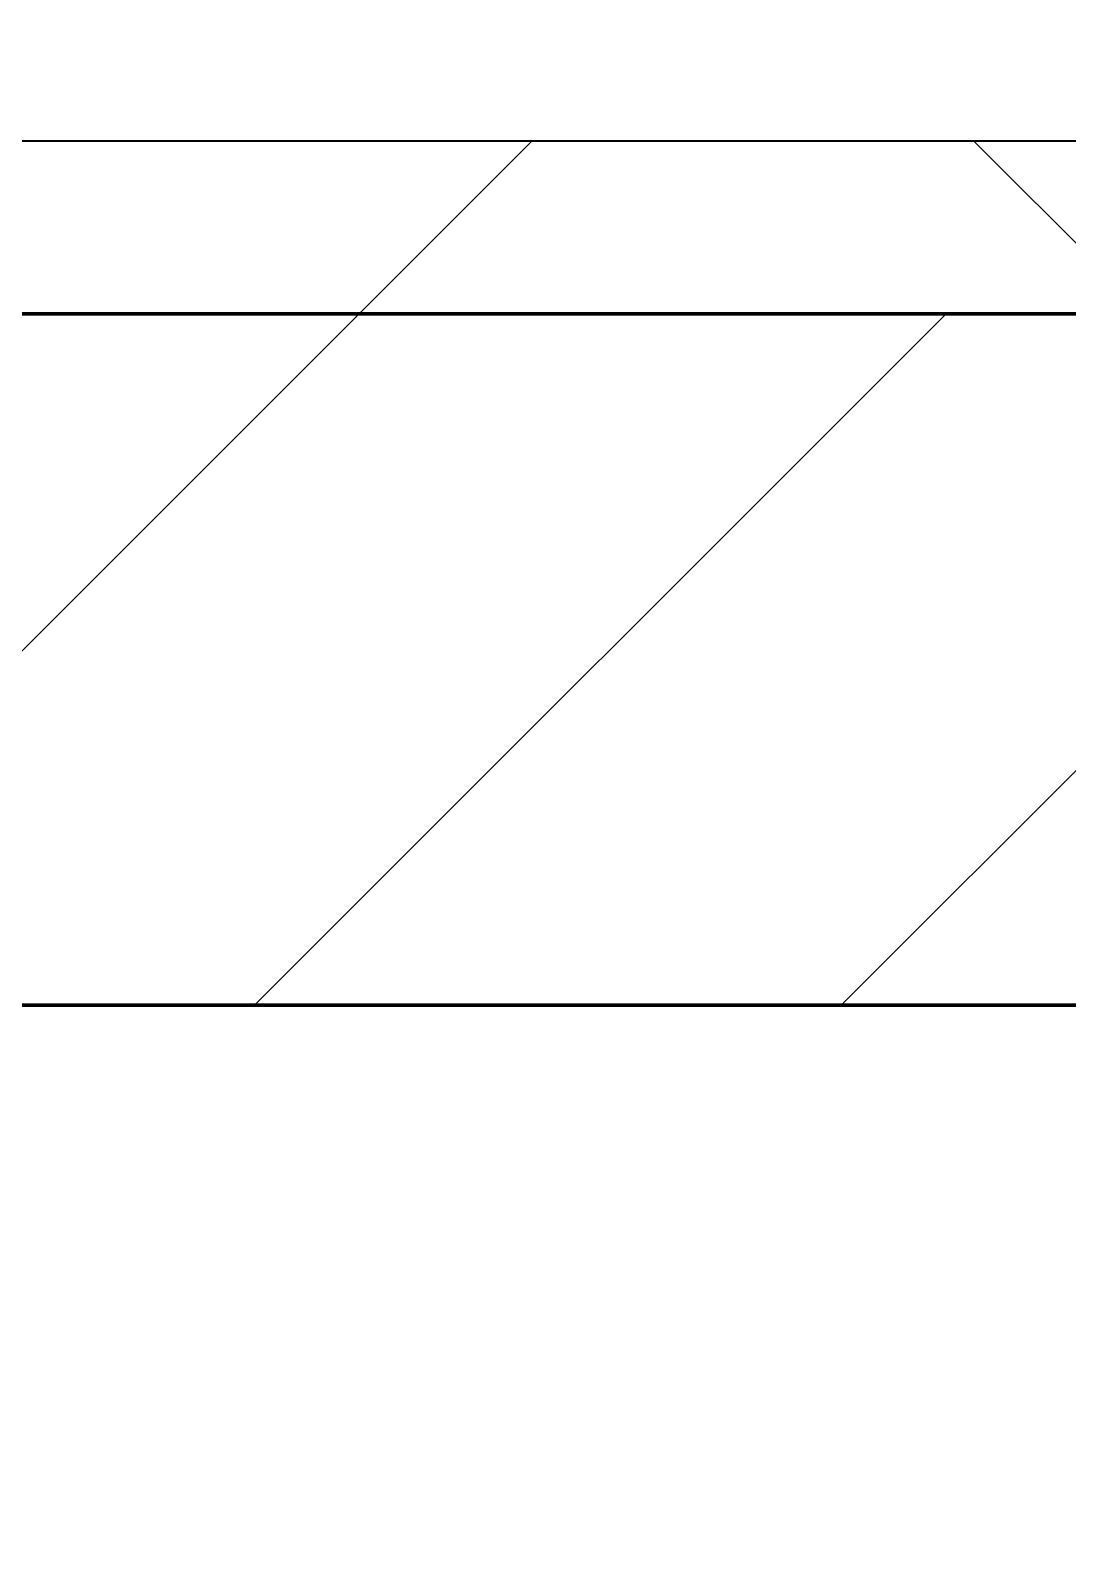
# Model space of a CAD drawing. Header units: millimetres. Extents: x -726012 to -647389, y -20772 to 18805.
# Drawn here: x -683273.9 to -682973.9, y 3773.3 to 4211 of the extents above; entities that cross this region are included whole.
import ezdxf
from ezdxf.xclip import XClip

# ---------------------------------------------------------------- set-up
doc = ezdxf.new("R2010")
doc.units = ezdxf.units.MM
doc.header["$XCLIPFRAME"] = 0
for name, color, linetype, lineweight in [('A-GLAZ-CURT', 2, 'Continuous', 9), ('A-WALL', 5, 'Continuous', 35), ('A-WALL-FNSH', 2, 'Continuous', 35), ('A-WALL-PATT', 1, 'Continuous', 35)]:
    doc.layers.add(name, color=color, linetype=linetype, lineweight=lineweight)
doc.layers.add('A11_ALU.SOLID SHEET', color=2, linetype='Continuous')

# ---------------------------------------------------------------- blocks, each defined once
blk = doc.blocks.new('PPLS-PP19_Custom Tile Pattern - Custom Tile Pattern-V188-4233-01 ENLARGED MULTI-PURPOSE LEVEL - REFLECTED CEILING PLAN - SHEET 4')
at = {"layer": 'A-GLAZ-CURT'}
for p, q in [((-300, 0), (300, 0)), ((300, 0), (-300, 0)), ((195.99, 0), (213.31, 0)), ((213.31, 0), (195.99, 0)), ((230.06, 0), (265.23, 0)), ((265.56, 0), (300, 0)), ((-300, -50), (300, -50)), ((300, -50), (-300, -50))]:
    blk.add_line(p, q, dxfattribs=at)
for points, knots in [([(300, 0), (286.53, 0), (254.22, 0), (207.11, 0), (177.41, 0), (159.34, 0), (158.33, 0), (158.3, 0)], [-285.253232, -285.253232, -285.253232, -285.253232, -244.693688, -187.987675, -143.776725, -129.632772, -123.352749, -123.352749, -123.352749, -123.352749]), ([(159.07, 0), (159.13, 0), (160.84, 0), (165.21, 0), (174.15, 0), (185.98, 0), (208.82, 0), (219.42, 0), (230.06, 0)], [-115.643202, -115.643202, -115.643202, -115.643202, -114.681583, -87.660824, -65.295536, -41.623857, -24.459831, 0, 0, 0, 0]), ([(247.1, 0), (246.76, 0), (245.04, 0), (238.34, 0), (226.56, 0), (221.1, 0), (200.27, 0), (182.99, 0), (174.27, 0), (169.67, 0), (168.99, 0)], [-9649.085549, -9649.085549, -9649.085549, -9649.085549, -9581.591397, -9406.094246, -9221.510254, -9016.44624, -8717.832359, -8253.978395, -8152.463617, -8069.855175, -8069.855175, -8069.855175, -8069.855175]), ([(215.22, 0), (214.62, 0), (210.55, 0), (203.98, 0), (187.54, 0), (175.3, 0), (169.49, 0)], [-203.825446, -203.825446, -203.825446, -203.825446, -198.527383, -184.406837, -162.427601, -142.916156, -142.916156, -142.916156, -142.916156]), ([(171.51, 0), (176.48, 0), (193.23, 0), (201.73, 0), (208.81, 0), (213.9, 0), (240.26, 0), (257.98, 0), (265.6, 0)], [-7971.819559, -7971.819559, -7971.819559, -7971.819559, -7784.112253, -7606.717214, -7289.299508, -7042.621073, -6582.165592, -6142.116679, -6142.116679, -6142.116679, -6142.116679]), ([(172.07, 0), (177.66, 0), (187.87, 0), (201.08, 0), (207.47, 0), (213.96, 0), (215.11, 0)], [-255.364076, -255.364076, -255.364076, -255.364076, -237.955587, -223.92608, -215.862851, -208.75215, -208.75215, -208.75215, -208.75215]), ([(300, 0), (288.22, 0), (262, 0), (230.43, 0), (219.94, 0), (219.02, 0)], [-12528.858583, -12528.858583, -12528.858583, -12528.858583, -11905.454923, -11162.864862, -10856.732305, -10856.732305, -10856.732305, -10856.732305]), ([(219.9, 0), (220.86, 0), (227.84, 0), (242.06, 0), (246.54, 0), (246.96, 0)], [-10670.940496, -10670.940496, -10670.940496, -10670.940496, -10511.382485, -9925.173265, -9834.877357, -9834.877357, -9834.877357, -9834.877357]), ([(266.56, 0), (267.5, 0), (273.5, 0), (281.71, 0), (291.71, 0), (296.52, 0), (297.86, 0), (298.09, 0)], [-6123.442198, -6123.442198, -6123.442198, -6123.442198, -6068.460911, -5766.029927, -5566.724884, -5280.360606, -5199.253518, -5199.253518, -5199.253518, -5199.253518]), ([(284.76, 0), (284.76, 0), (285.09, 0), (287.47, 0), (293.59, 0), (297.76, 0), (300, 0)], [-4110.630118, -4110.630118, -4110.630118, -4110.630118, -4053.389046, -3959.664717, -3862.421465, -3746.95702, -3746.95702, -3746.95702, -3746.95702]), ([(297.38, 0), (295.84, 0), (291.62, 0), (285.38, 0), (284.87, 0)], [-4803.172655, -4803.172655, -4803.172655, -4803.172655, -4358.271401, -4143.037883, -4143.037883, -4143.037883, -4143.037883])]:
    blk.add_open_spline(points, degree=3, knots=knots, dxfattribs=at)
blk = doc.blocks.new('PPLS-PP19_Custom Tile Pattern - Custom Tile Pattern-V189-4233-01 ENLARGED MULTI-PURPOSE LEVEL - REFLECTED CEILING PLAN - SHEET 4')
at = {"layer": 'A-GLAZ-CURT'}
for p, q in [((-300, 0), (300, 0)), ((300, 0), (-300, 0)), ((-293.07, 0), (-275.75, 0)), ((-275.75, 0), (-293.07, 0)), ((-222.32, 0), (-205, 0)), ((-205, 0), (-222.32, 0)), ((-125.17, 0), (-128.55, 0)), ((-300, -50), (300, -50)), ((300, -50), (-300, -50))]:
    blk.add_line(p, q, dxfattribs=at)
at = {"layer": 'A-GLAZ-CURT', "flags": 128}
for points in [[(-300, 0), (-291.56, 0), (-283.3, 0), (-275.2, 0), (-267.26, 0), (-259.45, 0), (-251.77, 0), (-244.2, 0), (-236.74, 0), (-229.36, 0), (-222.06, 0), (-214.83, 0), (-207.71, 0), (-200.76, 0), (-194.02, 0), (-187.54, 0), (-181.38, 0), (-175.58, 0), (-170.25, 0), (-165.64, 0), (-162.01, 0), (-159.53, 0), (-157.46, 0), (-154.52, 0), (-149.42, 0), (-141.84, 0), (-132.81, 0), (-126.08, 0)], [(-129.32, 0), (-134.16, 0), (-140.03, 0), (-145.5, 0), (-150.63, 0), (-155.53, 0), (-160.27, 0), (-164.95, 0), (-169.65, 0), (-174.47, 0), (-179.49, 0), (-184.81, 0), (-190.44, 0), (-196.37, 0), (-202.58, 0), (-209.04, 0), (-215.73, 0), (-222.63, 0), (-229.72, 0), (-236.97, 0), (-244.39, 0), (-251.96, 0), (-259.67, 0), (-267.51, 0), (-275.48, 0), (-283.55, 0), (-291.73, 0), (-300, 0)]]:
    blk.add_lwpolyline(points, dxfattribs=at)
at = {"layer": 'A-GLAZ-CURT'}
for points, knots in [([(-300, 0), (-284.65, 0), (-236.57, 0), (-174.61, 0), (-129.95, 0), (-110.8, 0), (-99.5, 0), (-91.46, 0)], [-5323.127839, -5323.127839, -5323.127839, -5323.127839, -4502.809032, -2700.551212, -1002.059161, -460.363443, 0, 0, 0, 0]), ([(-129.44, 0), (-131.22, 0), (-155.69, 0), (-202.69, 0), (-262.56, 0), (-294.48, 0), (-300, 0)], [-17295.622749, -17295.622749, -17295.622749, -17295.622749, -17136.203329, -15131.813646, -13729.592194, -13439.944408, -13439.944408, -13439.944408, -13439.944408]), ([(-137.88, 0), (-140.56, 0), (-147.66, 0), (-147.69, 0), (-158.72, 0), (-174.02, 0), (-185.59, 0), (-209.77, 0), (-232.01, 0), (-255.22, 0), (-262.59, 0), (-264.9, 0), (-265.4, 0)], [-3187.727384, -3187.727384, -3187.727384, -3187.727384, -2919.378265, -2477.344047, -2237.412286, -2029.680487, -1755.085331, -1400.429864, -858.079193, -543.655514, -208.940337, 0, 0, 0, 0]), ([(-258.6, 0), (-257.91, 0), (-254.26, 0), (-241.25, 0), (-225.99, 0), (-213.1, 0), (-204.46, 0), (-199.67, 0), (-197.96, 0)], [-5722.54675, -5722.54675, -5722.54675, -5722.54675, -5657.471696, -5413.335975, -5017.494783, -4832.723979, -4666.091899, -4570.356129, -4570.356129, -4570.356129, -4570.356129]), ([(-133.82, 0), (-135.51, 0), (-137.8, 0), (-149.31, 0), (-162.01, 0), (-177.91, 0), (-199.46, 0), (-216.65, 0), (-231.26, 0), (-233.46, 0), (-234, 0)], [-2731.647847, -2731.647847, -2731.647847, -2731.647847, -2418.507304, -2308.929706, -2113.765672, -1763.376603, -1422.553702, -978.033455, -846.069444, -682.911962, -682.911962, -682.911962, -682.911962]), ([(-233.49, 0), (-233.44, 0), (-232.38, 0), (-230.74, 0), (-225.3, 0), (-223.63, 0)], [-455.274641, -455.274641, -455.274641, -455.274641, -440.605512, -119.536984, 0, 0, 0, 0]), ([(-223.63, 0), (-219.39, 0), (-210.26, 0), (-201.34, 0), (-197.78, 0)], [-5463.295695, -5463.295695, -5463.295695, -5463.295695, -5161.076232, -4962.852503, -4962.852503, -4962.852503, -4962.852503]), ([(-197.78, 0), (-193.89, 0), (-184.11, 0), (-171.77, 0), (-158.7, 0), (-157.22, 0)], [-4566.983464, -4566.983464, -4566.983464, -4566.983464, -4349.945572, -4000.813434, -3840.635403, -3840.635403, -3840.635403, -3840.635403]), ([(-197.48, 0), (-193.56, 0), (-184.64, 0), (-169.02, 0), (-152.12, 0), (-136.84, 0), (-127.33, 0), (-124.19, 0), (-123.43, 0), (-123.28, 0)], [-4957.434982, -4957.434982, -4957.434982, -4957.434982, -4739.070012, -4465.409639, -4149.119819, -3839.893365, -3647.167523, -3488.92562, -3439.852845, -3439.852845, -3439.852845, -3439.852845]), ([(-152.35, 0), (-151.03, 0), (-147.71, 0), (-143.57, 0), (-138.62, 0)], [-3494.978217, -3494.978217, -3494.978217, -3494.978217, -3371.022232, -3227.460399, -3227.460399, -3227.460399, -3227.460399]), ([(-118.78, 0), (-121.86, 0), (-126.28, 0), (-136.96, 0), (-147.46, 0), (-150.03, 0), (-150.57, 0)], [-5938.474035, -5938.474035, -5938.474035, -5938.474035, -5700.061948, -5508.838257, -5298.784692, -5196.16478, -5196.16478, -5196.16478, -5196.16478]), ([(-150.34, 0), (-150.07, 0), (-147.75, 0), (-142.6, 0), (-127.26, 0), (-107.3, 0), (-90.42, 0), (-75.26, 0), (-68.41, 0), (-65.12, 0), (-63.63, 0)], [-4948.728362, -4948.728362, -4948.728362, -4948.728362, -4883.323924, -4440.880425, -4054.690705, -3793.097032, -3402.597032, -3144.956779, -3050.982048, -2969.237017, -2969.237017, -2969.237017, -2969.237017]), ([(-129.43, 0), (-132.7, 0), (-139.59, 0), (-147.74, 0), (-149.07, 0)], [-6621.663176, -6621.663176, -6621.663176, -6621.663176, -6449.282163, -6277.220794, -6277.220794, -6277.220794, -6277.220794]), ([(-148.23, 0), (-146.94, 0), (-140.15, 0), (-137.28, 0), (-133.93, 0), (-128.78, 0), (-126.5, 0)], [-6162.058746, -6162.058746, -6162.058746, -6162.058746, -6017.569127, -5560.701257, -5364.112219, -5231.017328, -5231.017328, -5231.017328, -5231.017328]), ([(-129.45, 0), (-132.35, 0), (-139.78, 0), (-146.11, 0), (-146.95, 0)], [-897.377476, -897.377476, -897.377476, -897.377476, -741.901385, -489.130243, -489.130243, -489.130243, -489.130243]), ([(-146.69, 0), (-146.59, 0), (-145.49, 0), (-135.69, 0), (-128.29, 0), (-125.15, 0)], [-420.34245, -420.34245, -420.34245, -420.34245, -406.956646, -290.263673, 0, 0, 0, 0]), ([(-127.41, 0), (-131.63, 0), (-133.16, 0), (-134.09, 0), (-134.15, 0)], [-8540.990293, -8540.990293, -8540.990293, -8540.990293, -8266.114998, -8246.473386, -8246.473386, -8246.473386, -8246.473386]), ([(-134.15, 0), (-133.32, 0), (-130.31, 0), (-117.33, 0), (-92.04, 0), (-74.17, 0), (-64.21, 0), (-61.59, 0)], [-7657.439573, -7657.439573, -7657.439573, -7657.439573, -7293.749979, -6839.55839, -6236.997189, -5713.340575, -5154.045866, -5154.045866, -5154.045866, -5154.045866]), ([(-120.13, 0), (-120.14, 0), (-120.24, 0), (-121.3, 0), (-129.25, 0), (-133.82, 0)], [-2933.992132, -2933.992132, -2933.992132, -2933.992132, -2920.575025, -2840.280255, -2731.647847, -2731.647847, -2731.647847, -2731.647847]), ([(-61.1, 0), (-67.12, 0), (-81.97, 0), (-107.38, 0), (-122.04, 0), (-129.19, 0)], [-7886.27523, -7886.27523, -7886.27523, -7886.27523, -7508.296369, -7004.680444, -6625.955282, -6625.955282, -6625.955282, -6625.955282]), ([(-72.93, 0), (-75.51, 0), (-90.22, 0), (-110.78, 0), (-128.82, 0)], [-19442.345229, -19442.345229, -19442.345229, -19442.345229, -18935.241197, -17314.152334, -17314.152334, -17314.152334, -17314.152334]), ([(-86.16, 0), (-91.37, 0), (-104.13, 0), (-119.32, 0), (-128.05, 0), (-128.7, 0)], [-1681.3698, -1681.3698, -1681.3698, -1681.3698, -1374.161226, -945.742622, -910.741975, -910.741975, -910.741975, -910.741975]), ([(-113.43, 0), (-113.44, 0), (-113.96, 0), (-119.73, 0), (-125.43, 0), (-127.03, 0), (-127.41, 0)], [-328.499627, -328.499627, -328.499627, -328.499627, -282.672656, -98.539552, -24.539552, 0, 0, 0, 0]), ([(-126.5, 0), (-122.44, 0), (-108.71, 0), (-86.68, 0), (-68.71, 0), (-61.96, 0), (-61.69, 0)], [-5231.017328, -5231.017328, -5231.017328, -5231.017328, -4994.692869, -4542.524482, -4008.285538, -3985.537012, -3985.537012, -3985.537012, -3985.537012]), ([(-125.15, 0), (-124.93, 0), (-121.96, 0), (-113.01, 0), (-98.9, 0), (-85.29, 0), (-71.67, 0), (-65.93, 0), (-65.07, 0)], [-3362.7396, -3362.7396, -3362.7396, -3362.7396, -3342.215224, -3074.362186, -2902.289527, -2605.247022, -2322.099534, -2241.8264, -2241.8264, -2241.8264, -2241.8264]), ([(-122.08, 0), (-122.01, 0), (-121.69, 0), (-121.2, 0), (-120.88, 0)], [-3136.336417, -3136.336417, -3136.336417, -3136.336417, -3110.304437, -3035.164275, -3035.164275, -3035.164275, -3035.164275]), ([(-36.33, 0), (-36.43, 0), (-37.27, 0), (-45.02, 0), (-46.13, 0), (-60.59, 0), (-81.23, 0), (-99.51, 0), (-114.02, 0), (-117.28, 0), (-118.78, 0)], [-1855.773136, -1855.773136, -1855.773136, -1855.773136, -1810.870157, -1672.078046, -1405.135169, -1060.00838, -740.068933, -229.489605, -116.330425, 0, 0, 0, 0]), ([(-117.74, 0), (-117.19, 0), (-114.78, 0), (-113.43, 0), (-113.43, 0)], [-821.249067, -821.249067, -821.249067, -821.249067, -394.672656, -330.879064, -330.879064, -330.879064, -330.879064]), ([(-36.62, 0), (-36.62, 0), (-40.35, 0), (-44.32, 0), (-58.97, 0), (-85.2, 0), (-107.61, 0), (-116.56, 0), (-117.56, 0)], [-4069.478503, -4069.478503, -4069.478503, -4069.478503, -3858.647035, -3538.256648, -2842.901703, -2193.204658, -1433.981041, -985.49888, -985.49888, -985.49888, -985.49888]), ([(-115.82, 0), (-114.96, 0), (-110.41, 0), (-96.78, 0), (-71.33, 0), (-42.53, 0), (-12.78, 0), (1.96, 0), (6.54, 0), (7.39, 0)], [-5724.064692, -5724.064692, -5724.064692, -5724.064692, -5430.283136, -5103.229623, -4799.173296, -4065.652676, -3589.737505, -3285.047089, -3199.6284, -3199.6284, -3199.6284, -3199.6284]), ([(9.32, 0), (9.08, 0), (7.65, 0), (2.57, 0), (-12.23, 0), (-25.64, 0), (-40, 0), (-56.24, 0), (-75.59, 0), (-94, 0), (-112.01, 0), (-114.94, 0), (-115.63, 0)], [-2922.926651, -2922.926651, -2922.926651, -2922.926651, -2882.788014, -2720.818881, -2518.50168, -2125.455881, -1792.521578, -1466.981642, -1208.454564, -789.402658, -501.969187, -243.577221, -243.577221, -243.577221, -243.577221])]:
    blk.add_open_spline(points, degree=3, knots=knots, dxfattribs=at)
blk = doc.blocks.new('*U885')
at = {"layer": 'A-GLAZ-CURT'}
for name, p in [('PPLS-PP19_Custom Tile Pattern - Custom Tile Pattern-V188-4233-01 ENLARGED MULTI-PURPOSE LEVEL - REFLECTED CEILING PLAN - SHEET 4', (-7200, 11720.41)), ('PPLS-PP19_Custom Tile Pattern - Custom Tile Pattern-V189-4233-01 ENLARGED MULTI-PURPOSE LEVEL - REFLECTED CEILING PLAN - SHEET 4', (-6600, 11720.41))]:
    blk.add_blockref(name, p, dxfattribs=at)
blk = doc.blocks.new('*U1287')
blk.add_lwpolyline([(21173.36, -580), (28210, -580), (28210, -6849.96), (45954.15, -6849.96), (45954.15, 600), (82995.06, 600), (83086.47, 650), (90052, 650), (90392, 990), (103159.16, 990), (103159.16, 4990), (21173.36, 4990), (21173.36, 3485.45), (21203.36, 3485.45), (21203.36, 925.54), (21173.36, 925.54), (21173.36, -580)])

msp = doc.modelspace()

# ---------------------------------------------------------------- hatches: boundary and pattern name
at = {"layer": 'A-WALL-PATT', "lineweight": 9}
h = msp.add_hatch(dxfattribs=at)
h.set_pattern_fill('FP_3', color=256, style=0, pattern_type=2)
h.set_pattern_definition([(45, (0, 0), (-212.13203, 212.13203), []), (135, (0, 0), (-212.13203, -212.13203), [])])
h.paths.add_polyline_path([(-661708.03, 4129.02), (-661758.03, 4179.02), (-698678.22, 4179.02), (-698678.22, 4129.02), (-663127.46, 4129.02)])
h = msp.add_hatch(dxfattribs=at)
h.set_pattern_fill('FP_2', color=256, style=0, pattern_type=2)
h.set_pattern_definition([(45, (0, 0), (-84.852814, 84.852814), [])])
h.paths.add_polyline_path([(-661508.03, 3929.02), (-661708.03, 4129.02), (-698478.22, 4129.02), (-698478.22, 3929.02), (-661790.87, 3929.02)])

# ---------------------------------------------------------------- linework, layer by layer
at = {"layer": 'A-WALL', "color": 7, "lineweight": 70}
for p, q in [((-698478.22, 4129.02), (-661708.03, 4129.02)), ((-680392.37, 3929.02), (-698478.22, 3929.02))]:
    msp.add_line(p, q, dxfattribs=at)
at = {"layer": 'A-WALL-FNSH', "color": 250}
for p, q in [((-698678.22, 4179.02), (-661758.03, 4179.02)), ((-661708.03, 4129.02), (-698678.22, 4129.02))]:
    msp.add_line(p, q, dxfattribs=at)

# ---------------------------------------------------------------- block references
msp.add_blockref('*U885', (-676282.37, -7541.39))

# ---------------------------------------------------------------- next in the draw order: block references
at = {"layer": 'A11_ALU.SOLID SHEET'}
ref = msp.add_blockref('*U1287', (-744682.37, 3579.02), dxfattribs=at)
XClip(ref).set_block_clipping_path([(22516.8245944298, -23612.0000696909), (92487.8891097467, 7199.9972603897)])

doc.saveas('drawing.dxf')
